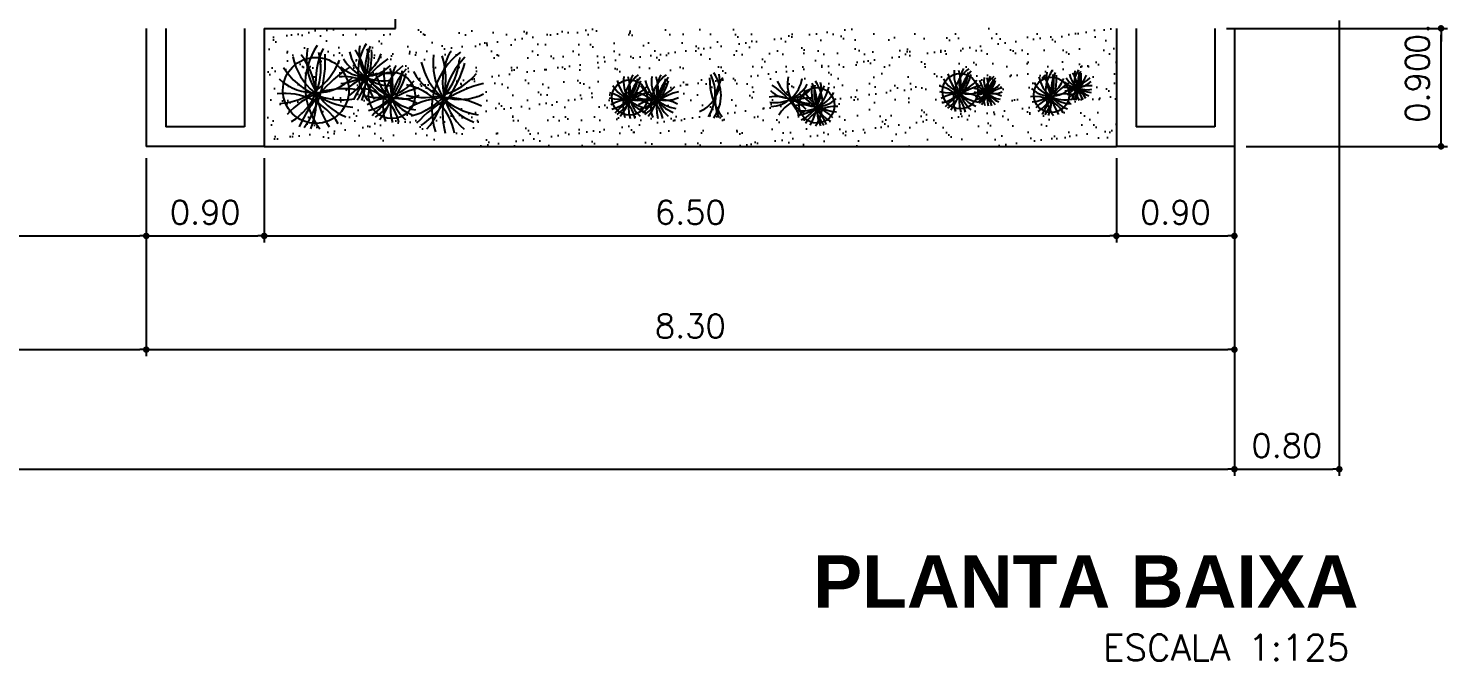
# Model space of a CAD drawing. Extents: x -437 to -220, y 135 to 227.
# Drawn here: x -298.24 to -287.42, y 134.88 to 139.7 of the extents above; entities that cross this region are included whole.
import ezdxf
from ezdxf.enums import TextEntityAlignment as Align

# ---------------------------------------------------------------- set-up
doc = ezdxf.new("R2010")
doc.units = 0
doc.header["$MEASUREMENT"] = 0
doc.layers.get('0').update_dxf_attribs({"linetype": 'CONTINUOUS'})
doc.layers.get('DEFPOINTS').update_dxf_attribs({"linetype": 'CONTINUOUS'})
for name, color, linetype in [('ALVENARIA', 7, 'CONTINUOUS'), ('ALVENARIA1', 44, 'CONTINUOUS'), ('COTA', 1, 'CONTINUOUS'), ('JAPOR', 142, 'CONTINUOUS'), ('JARDIM', 90, 'CONTINUOUS'), ('TEXTO2', 40, 'CONTINUOUS'), ('TEXTO5', 5, 'CONTINUOUS')]:
    doc.layers.add(name, color=color, linetype=linetype)
doc.styles.add('SANSSERIFBOLD', font='sasb____.pfb')
doc.styles.add('SIMPLEX', font='SIMPLEX.SHX')
doc.dimstyles.new('DIM100', dxfattribs={"dimtxt": 0.18, "dimasz": 0.05, "dimexe": 0.05, "dimexo": 0.09, "dimgap": 0.09, "dimtad": 1, "dimzin": 0, "dimdsep": 46, "dimtxsty": 'SIMPLEX', "dimblk": 'DOT', "dimcen": 0.09, "dimadec": 0, "dimazin": 0, "dimtfac": 1, "dimtix": 1, "dimtofl": 0, "dimtmove": 2, "dimatfit": 3, "dimldrblk": 'DOT', "dimfxl": 1, "dimtolj": 1, "dimtzin": 0, "dimarcsym": 0})

# ---------------------------------------------------------------- blocks, each defined once
blk = doc.blocks.new('DOT')
at = {"layer": 'ALVENARIA', "color": 0, "linetype": 'ByBlock'}
blk.add_line((-0.5, 0), (-1, 0), dxfattribs=at)
at = {"layer": 'ALVENARIA', "color": 0, "linetype": 'ByBlock', "const_width": 0.5}
blk.add_lwpolyline([(-0.25, 0, 1), (0.25, 0, 1)], format="xyb", close=True, dxfattribs=at)
blk = doc.blocks.new('*D145')
at = {"layer": 'COTA', "color": 0, "lineweight": -2}
for p, q in [((-289.106, 139.701), (-287.42, 139.701)), ((-287.47, 138.851), (-287.47, 139.651)), ((-288.956, 138.801), (-287.42, 138.801))]:
    blk.add_line(p, q, dxfattribs=at)
at = {"layer": 'DEFPOINTS', "color": 0}
for p in [(-289.196, 139.701), (-287.47, 139.701), (-289.046, 138.801)]:
    blk.add_point(p, dxfattribs=at)
at = {"layer": 'COTA', "color": 0, "lineweight": -2, "xscale": 0.05, "yscale": 0.05, "zscale": 0.05}
for p, rotation in [((-287.47, 139.701), 90), ((-287.47, 138.801), 270)]:
    blk.add_blockref('DOT', p, dxfattribs=dict(at, rotation=rotation))
at = {"layer": 'COTA', "color": 0, "insert": (-287.65, 139.251), "char_height": 0.18, "attachment_point": 5, "rotation": 90, "style": 'SIMPLEX'}
blk.add_mtext('\\A1;0.90', dxfattribs=at)
blk = doc.blocks.new('*D146')
at = {"layer": 'COTA', "color": 0, "lineweight": -2}
for p, q in [((-287.47, 139.901), (-287.47, 139.951)), ((-289.106, 139.851), (-287.42, 139.851)), ((-289.106, 139.701), (-287.42, 139.701)), ((-287.47, 139.651), (-287.47, 139.601))]:
    blk.add_line(p, q, dxfattribs=at)
at = {"layer": 'DEFPOINTS', "color": 0}
for p in [(-289.196, 139.851), (-287.47, 139.851), (-289.196, 139.701)]:
    blk.add_point(p, dxfattribs=at)
at = {"layer": 'COTA', "color": 0, "lineweight": -2, "xscale": 0.05, "yscale": 0.05, "zscale": 0.05}
for p, rotation in [((-287.47, 139.851), 270), ((-287.47, 139.701), 90)]:
    blk.add_blockref('DOT', p, dxfattribs=dict(at, rotation=rotation))
at = {"layer": 'COTA', "color": 0, "insert": (-287.65, 139.776), "char_height": 0.18, "attachment_point": 5, "rotation": 90, "style": 'SIMPLEX'}
blk.add_mtext('\\A1;0.15', dxfattribs=at)
blk = doc.blocks.new('*D169')
at = {"color": 0, "linetype": 'ByBlock'}
for p, q in [((-297.346, 138.711), (-297.346, 138.068)), ((-300.296, 138.118), (-297.396, 138.118))]:
    blk.add_line(p, q, dxfattribs=at)
at = {"layer": 'DEFPOINTS', "color": 0, "linetype": 'ByBlock'}
for p in [(-300.346, 138.801), (-297.346, 138.801), (-297.346, 138.118)]:
    blk.add_point(p, dxfattribs=at)
at = {"color": 0, "linetype": 'ByBlock', "xscale": 0.05, "yscale": 0.05, "zscale": 0.05, "rotation": 180}
blk.add_blockref('DOT', (-300.346, 138.118), dxfattribs=at)
at = {"color": 0, "linetype": 'ByBlock', "xscale": 0.05, "yscale": 0.05, "zscale": 0.05}
blk.add_blockref('DOT', (-297.346, 138.118), dxfattribs=at)
at = {"color": 0, "linetype": 'ByBlock', "insert": (-298.846, 138.298), "char_height": 0.18, "attachment_point": 5, "style": 'SIMPLEX'}
blk.add_mtext('\\A1;3.00', dxfattribs=at)
blk = doc.blocks.new('*D170')
at = {"color": 0, "linetype": 'ByBlock'}
for p, q in [((-296.446, 138.711), (-296.446, 138.068)), ((-297.296, 138.118), (-296.496, 138.118))]:
    blk.add_line(p, q, dxfattribs=at)
at = {"layer": 'DEFPOINTS', "color": 0, "linetype": 'ByBlock'}
for p in [(-297.346, 138.801), (-296.446, 138.801), (-296.446, 138.118)]:
    blk.add_point(p, dxfattribs=at)
at = {"color": 0, "linetype": 'ByBlock', "xscale": 0.05, "yscale": 0.05, "zscale": 0.05, "rotation": 180}
blk.add_blockref('DOT', (-297.346, 138.118), dxfattribs=at)
at = {"color": 0, "linetype": 'ByBlock', "xscale": 0.05, "yscale": 0.05, "zscale": 0.05}
blk.add_blockref('DOT', (-296.446, 138.118), dxfattribs=at)
at = {"color": 0, "linetype": 'ByBlock', "insert": (-296.896, 138.298), "char_height": 0.18, "attachment_point": 5, "style": 'SIMPLEX'}
blk.add_mtext('\\A1;0.90', dxfattribs=at)
blk = doc.blocks.new('*D171')
at = {"color": 0, "linetype": 'ByBlock'}
for p, q in [((-289.946, 138.711), (-289.946, 138.068)), ((-296.396, 138.118), (-289.996, 138.118))]:
    blk.add_line(p, q, dxfattribs=at)
at = {"layer": 'DEFPOINTS', "color": 0, "linetype": 'ByBlock'}
for p in [(-296.446, 138.801), (-289.946, 138.801), (-289.946, 138.118)]:
    blk.add_point(p, dxfattribs=at)
at = {"color": 0, "linetype": 'ByBlock', "xscale": 0.05, "yscale": 0.05, "zscale": 0.05, "rotation": 180}
blk.add_blockref('DOT', (-296.446, 138.118), dxfattribs=at)
at = {"color": 0, "linetype": 'ByBlock', "xscale": 0.05, "yscale": 0.05, "zscale": 0.05}
blk.add_blockref('DOT', (-289.946, 138.118), dxfattribs=at)
at = {"color": 0, "linetype": 'ByBlock', "insert": (-293.196, 138.298), "char_height": 0.18, "attachment_point": 5, "style": 'SIMPLEX'}
blk.add_mtext('\\A1;6.50', dxfattribs=at)
blk = doc.blocks.new('*D172')
at = {"color": 0, "linetype": 'ByBlock'}
for p, q in [((-289.046, 138.711), (-289.046, 138.068)), ((-289.896, 138.118), (-289.096, 138.118))]:
    blk.add_line(p, q, dxfattribs=at)
at = {"layer": 'DEFPOINTS', "color": 0, "linetype": 'ByBlock'}
for p in [(-289.946, 138.801), (-289.046, 138.801), (-289.046, 138.118)]:
    blk.add_point(p, dxfattribs=at)
at = {"color": 0, "linetype": 'ByBlock', "xscale": 0.05, "yscale": 0.05, "zscale": 0.05, "rotation": 180}
blk.add_blockref('DOT', (-289.946, 138.118), dxfattribs=at)
at = {"color": 0, "linetype": 'ByBlock', "xscale": 0.05, "yscale": 0.05, "zscale": 0.05}
blk.add_blockref('DOT', (-289.046, 138.118), dxfattribs=at)
at = {"color": 0, "linetype": 'ByBlock', "insert": (-289.496, 138.298), "char_height": 0.18, "attachment_point": 5, "style": 'SIMPLEX'}
blk.add_mtext('\\A1;0.90', dxfattribs=at)
blk = doc.blocks.new('*D215')
at = {"color": 0, "linetype": 'ByBlock'}
for p, q in [((-289.046, 139.161), (-289.046, 136.289)), ((-321.896, 136.339), (-289.096, 136.339))]:
    blk.add_line(p, q, dxfattribs=at)
at = {"layer": 'DEFPOINTS', "color": 0, "linetype": 'ByBlock'}
for p in [(-289.046, 139.251), (-321.946, 138.711), (-289.046, 136.339)]:
    blk.add_point(p, dxfattribs=at)
at = {"color": 0, "linetype": 'ByBlock', "xscale": 0.05, "yscale": 0.05, "zscale": 0.05, "rotation": 180}
blk.add_blockref('DOT', (-321.946, 136.339), dxfattribs=at)
at = {"color": 0, "linetype": 'ByBlock', "xscale": 0.05, "yscale": 0.05, "zscale": 0.05}
blk.add_blockref('DOT', (-289.046, 136.339), dxfattribs=at)
at = {"color": 0, "linetype": 'ByBlock', "insert": (-305.496, 136.519), "char_height": 0.18, "attachment_point": 5, "style": 'SIMPLEX'}
blk.add_mtext('\\A1;32.90', dxfattribs=at)
blk = doc.blocks.new('*D216')
at = {"layer": 'COTA', "color": 0, "lineweight": -2}
for p, q in [((-288.246, 139.761), (-288.246, 136.289)), ((-289.046, 139.161), (-289.046, 136.289)), ((-288.996, 136.339), (-288.296, 136.339))]:
    blk.add_line(p, q, dxfattribs=at)
at = {"layer": 'DEFPOINTS', "color": 0}
for p in [(-288.246, 139.851), (-289.046, 139.251), (-288.246, 136.339)]:
    blk.add_point(p, dxfattribs=at)
at = {"layer": 'COTA', "color": 0, "lineweight": -2, "xscale": 0.05, "yscale": 0.05, "zscale": 0.05, "rotation": 180}
blk.add_blockref('DOT', (-289.046, 136.339), dxfattribs=at)
at = {"layer": 'COTA', "color": 0, "lineweight": -2, "xscale": 0.05, "yscale": 0.05, "zscale": 0.05}
blk.add_blockref('DOT', (-288.246, 136.339), dxfattribs=at)
at = {"layer": 'COTA', "color": 0, "insert": (-288.646, 136.519), "char_height": 0.18, "attachment_point": 5, "style": 'SIMPLEX'}
blk.add_mtext('\\A1;0.80', dxfattribs=at)
blk = doc.blocks.new('*D220')
at = {"color": 0, "linetype": 'ByBlock'}
for p, q in [((-297.346, 138.711), (-297.346, 137.201)), ((-300.296, 137.251), (-297.396, 137.251))]:
    blk.add_line(p, q, dxfattribs=at)
at = {"layer": 'DEFPOINTS', "color": 0, "linetype": 'ByBlock'}
for p in [(-300.346, 138.801), (-297.346, 138.801), (-297.346, 137.251)]:
    blk.add_point(p, dxfattribs=at)
at = {"color": 0, "linetype": 'ByBlock', "xscale": 0.05, "yscale": 0.05, "zscale": 0.05, "rotation": 180}
blk.add_blockref('DOT', (-300.346, 137.251), dxfattribs=at)
at = {"color": 0, "linetype": 'ByBlock', "xscale": 0.05, "yscale": 0.05, "zscale": 0.05}
blk.add_blockref('DOT', (-297.346, 137.251), dxfattribs=at)
at = {"color": 0, "linetype": 'ByBlock', "insert": (-298.846, 137.431), "char_height": 0.18, "attachment_point": 5, "style": 'SIMPLEX'}
blk.add_mtext('\\A1;3.00', dxfattribs=at)
blk = doc.blocks.new('*D221')
at = {"color": 0, "linetype": 'ByBlock'}
for p, q in [((-289.046, 138.711), (-289.046, 137.201)), ((-297.296, 137.251), (-289.096, 137.251))]:
    blk.add_line(p, q, dxfattribs=at)
at = {"layer": 'DEFPOINTS', "color": 0, "linetype": 'ByBlock'}
for p in [(-297.346, 138.801), (-289.046, 138.801), (-289.046, 137.251)]:
    blk.add_point(p, dxfattribs=at)
at = {"color": 0, "linetype": 'ByBlock', "xscale": 0.05, "yscale": 0.05, "zscale": 0.05, "rotation": 180}
blk.add_blockref('DOT', (-297.346, 137.251), dxfattribs=at)
at = {"color": 0, "linetype": 'ByBlock', "xscale": 0.05, "yscale": 0.05, "zscale": 0.05}
blk.add_blockref('DOT', (-289.046, 137.251), dxfattribs=at)
at = {"color": 0, "linetype": 'ByBlock', "insert": (-293.196, 137.431), "char_height": 0.18, "attachment_point": 5, "style": 'SIMPLEX'}
blk.add_mtext('\\A1;8.30', dxfattribs=at)

msp = doc.modelspace()

# ---------------------------------------------------------------- hatches: boundary and pattern name
at = {"layer": 'JARDIM'}
h = msp.add_hatch(dxfattribs=at)
h.set_pattern_fill('AR-SAND', color=256, scale=0.1, style=0)
h.set_pattern_definition([(37.5, (0, 0), (-0.006299336, 0.19268238), [0, -0.152, 0, -0.17, 0, -0.1625]), (7.5, (0, 0), (0.17697767, 0.2822146), [0, -0.082, 0, -0.137, 0, -0.0525]), (327.5, (-0.123, 0), (0.31141419, 0.000565905), [0, -0.05, 0, -0.18, 0, -0.235]), (317.5, (-0.123, 0), (0.30061266, 0.08776756), [0, -0.025, 0, -0.118, 0, -0.135])])
h.paths.add_polyline_path([(-289.946, 139.701), (-293.796, 139.701), (-295.446, 139.701), (-296.446, 139.701), (-296.446, 138.801), (-289.946, 138.801)])
h.paths.add_polyline_path([(-292.095, 139.114, -0.763374), (-292.347, 139.046, -0.01891), (-292.366, 139.043, 0.060896), (-292.442, 139.156, -0.000044), (-292.442, 139.156, 0.000045), (-292.442, 139.156, 0.006812), (-292.452, 139.168, -0.068088), (-292.51, 139.18, -0.052184), (-292.447, 139.167, 0.016109), (-292.433, 139.167, -0.014496), (-292.439, 139.181, 0.021145), (-292.419, 139.168, 0.002596), (-292.417, 139.168, 0.097691), (-292.331, 139.236, 0.021245), (-292.321, 139.215, -0.146758), (-292.251, 139.248, -0.002823), (-292.25, 139.251, -0.002161), (-292.25, 139.248, -0.455701)], flags=16)
h.paths.add_polyline_path([(-292.218, 138.995, -0.045961), (-292.229, 139.05, -0.030703), (-292.251, 139.104, -0.160724), (-292.376, 139.157, -0.057794), (-292.318, 139.168, -0.040882), (-292.251, 139.106, -0.005841), (-292.244, 139.104, 0.011576), (-292.234, 139.104, 0.007837), (-292.23, 139.111, -0.097754), (-292.197, 139.225, -0.014578), (-292.198, 139.21, -0.191317)], flags=0)
h.paths.add_polyline_path([(-291.08, 139.344, -0.002161), (-291.078, 139.346, -0.002823), (-291.079, 139.343, -0.215594), (-291.007, 139.258, -0.014648), (-290.976, 139.267, 0.055738), (-290.953, 139.231, -0.076944), (-290.927, 139.286, -0.014578), (-290.925, 139.295, -0.095675), (-290.926, 139.217, 0.001619), (-290.925, 139.217, -0.106848), (-290.885, 139.302, -0.133367), (-290.921, 139.218, 0.026735), (-290.902, 139.226, -0.016426), (-290.914, 139.208, -0.046329), (-290.876, 139.203, -0.066861), (-290.915, 139.207, -0.019552), (-290.93, 139.187, 0.006687), (-290.93, 139.181, 0.005097), (-290.933, 139.183, -0.00795), (-290.939, 139.176, -0.045961), (-290.958, 139.142, -0.042346), (-290.961, 139.176, 0.036313), (-291.001, 139.138, -0.023486), (-291.027, 139.144, -0.7312), (-291.273, 139.222, -0.550393)], flags=16)
h.paths.add_polyline_path([(-291.188, 139.211, 0.002345), (-291.185, 139.211, -0.103735), (-291.14, 139.322, -0.014578), (-291.137, 139.337, -0.095675), (-291.139, 139.221, 0.033425), (-291.104, 139.234, -0.016426), (-291.121, 139.208, -0.046329), (-291.064, 139.201, -0.066861), (-291.122, 139.206, -0.030703), (-291.158, 139.161, -0.045961), (-291.185, 139.111, -0.084031), (-291.185, 139.209, 0.002835)], flags=0)
h.paths.add_polyline_path([(-292.972, 139.288, -0.014578), (-292.973, 139.273, -0.191317), (-292.993, 139.058, -0.045961), (-293.005, 139.113, -0.0214), (-293.02, 139.151, 0.02678), (-293.005, 139.174, -0.097754)], flags=16)
h.paths.add_polyline_path([(-290.428, 139.329, -0.002161), (-290.427, 139.332, -0.002823), (-290.426, 139.329, -0.215594), (-290.331, 139.271, -0.014648), (-290.304, 139.29, 0.055738), (-290.27, 139.263, -0.076944), (-290.264, 139.323, -0.014578), (-290.265, 139.333, -0.095675), (-290.241, 139.259, 0.001619), (-290.24, 139.259, -0.106848), (-290.23, 139.353, -0.133367), (-290.237, 139.262, 0.026735), (-290.221, 139.275, -0.016426), (-290.226, 139.254, -0.046329), (-290.189, 139.262, -0.066861), (-290.227, 139.253, -0.019552), (-290.235, 139.229, 0.006687), (-290.233, 139.223, 0.005097), (-290.236, 139.225, -0.00795), (-290.24, 139.216, -0.045961), (-290.246, 139.178, -0.042346), (-290.26, 139.209, 0.036313), (-290.286, 139.16, -0.023486), (-290.312, 139.157, -0.867182), (-290.578, 139.194, -0.446717)], flags=16)
h.paths.add_polyline_path([(-290.478, 139.289, -0.014578), (-290.479, 139.304, -0.095675), (-290.443, 139.193, 0.033425), (-290.414, 139.217, -0.016426), (-290.422, 139.187, -0.046329), (-290.366, 139.199, -0.066861), (-290.422, 139.185, -0.030703), (-290.442, 139.13, -0.045961), (-290.451, 139.075, -0.084031), (-290.483, 139.167, 0.002835), (-290.486, 139.168, 0.002345), (-290.484, 139.169, -0.103735)], flags=0)
h.paths.add_polyline_path([(-293.429, 139.159, -0.046329), (-293.373, 139.153, -0.066861), (-293.43, 139.158, -0.019552), (-293.453, 139.128, 0.006687), (-293.453, 139.119, 0.005097), (-293.457, 139.123, -0.00795), (-293.467, 139.112, -0.045961), (-293.494, 139.063, -0.042346), (-293.498, 139.112, 0.031568), (-293.55, 139.064, -0.01891), (-293.568, 139.073, -0.6501), (-293.794, 139.173, -0.550393), (-293.601, 139.296, -0.002161), (-293.599, 139.298, -0.002823), (-293.6, 139.295, -0.146758), (-293.542, 139.242, 0.021245), (-293.526, 139.26, 0.069163), (-293.486, 139.193, -0.076944), (-293.449, 139.274, -0.014578), (-293.445, 139.288, -0.095675), (-293.447, 139.172, 0.001619), (-293.446, 139.173, -0.106848), (-293.387, 139.298, -0.133367), (-293.44, 139.175, 0.026735), (-293.412, 139.185, -0.016426)], flags=16)
h.paths.add_polyline_path([(-293.585, 139.153, -0.066861), (-293.643, 139.158, -0.030703), (-293.679, 139.112, -0.045961), (-293.706, 139.063, -0.191317), (-293.661, 139.274, -0.014578), (-293.658, 139.288, -0.097754), (-293.66, 139.17, 0.007837), (-293.659, 139.162, 0.011576), (-293.649, 139.159, -0.052184)], flags=0)
h.paths.add_polyline_path([(-295.76, 139.164, -0.036313), (-295.711, 139.255, -0.008158), (-295.715, 139.266, -0.091839), (-295.803, 139.187, -0.029635), (-295.809, 139.158, 0.023486)], flags=16)
h.paths.add_polyline_path([(-295.04, 139.172, -0.046329), (-294.935, 139.16, -0.066861), (-295.042, 139.169, -0.019552), (-295.084, 139.114, 0.006687), (-295.085, 139.098, 0.005097), (-295.091, 139.105, -0.00795), (-295.11, 139.084, -0.045961), (-295.161, 138.992, -0.078158), (-295.163, 139.162, 0.070998), (-295.316, 139.109, -0.785465), (-295.65, 139.19, -0.059767), (-295.645, 139.232, 0.025279), (-295.677, 139.24, 0.031513), (-295.673, 139.289, 0.037904), (-295.717, 139.311, 0.075303), (-295.81, 139.24, 0.043583), (-295.909, 139.236, -0.066861), (-296.014, 139.211, -0.019552), (-296.036, 139.145, 0.006687), (-296.032, 139.129, 0.005097), (-296.04, 139.134, -0.00795), (-296.051, 139.108, -0.045961), (-296.069, 139.005, -0.084031), (-296.128, 139.177, 0.002835), (-296.133, 139.178, 0.002345), (-296.129, 139.181, -0.103735), (-296.118, 139.404, -0.014578), (-296.121, 139.432, -0.095675), (-296.053, 139.226, 0.001619), (-296.05, 139.228, -0.106848), (-296.022, 139.484, -0.133367), (-296.042, 139.234, 0.026735), (-295.999, 139.271, -0.016426), (-296.013, 139.214, -0.070058), (-295.793, 139.406, 0.084208), (-295.696, 139.336, 0.002596), (-295.693, 139.336, 0.01354), (-295.677, 139.347, -0.115557), (-295.721, 139.488, -0.095675), (-295.676, 139.348, 0.033425), (-295.639, 139.378, -0.016426), (-295.649, 139.34, -0.046329), (-295.578, 139.355, 0.045354), (-295.534, 139.377, 0.014436), (-295.534, 139.358, -0.003678), (-295.529, 139.358, -0.192827), (-295.397, 139.35, -0.002161), (-295.395, 139.353, -0.002823), (-295.396, 139.349, -0.187361), (-295.309, 139.255, -0.086703), (-295.165, 139.178, 0.002345), (-295.16, 139.178, -0.103735), (-295.077, 139.386, -0.014578), (-295.071, 139.413, -0.095675), (-295.074, 139.197, 0.001619), (-295.071, 139.198, -0.106848), (-294.961, 139.431, -0.133367), (-295.061, 139.201, 0.026735), (-295.008, 139.221, -0.016426)], flags=16)
h.paths.add_polyline_path([(-295.068, 139.155, 0.000045), (-295.068, 139.155, -0.000044), (-295.068, 139.155, -0.000006)], flags=0)
h.paths.add_polyline_path([(-295.451, 139.172, -0.046329), (-295.377, 139.163, -0.066861), (-295.452, 139.17, -0.030703), (-295.5, 139.11, -0.045961), (-295.535, 139.046, -0.085878), (-295.535, 139.176, -0.054489), (-295.615, 139.175, -0.099599), (-295.671, 139.328, 0.136694), (-295.508, 139.265, -0.042785), (-295.476, 139.322, -0.014578), (-295.472, 139.341, -0.095675), (-295.475, 139.189, 0.033425), (-295.429, 139.206, -0.016426)], flags=0)

# ---------------------------------------------------------------- linework, layer by layer
at = {"layer": 'ALVENARIA'}
for p, q in [((-295.446, 139.701), (-295.446, 139.851)), ((-297.346, 139.701), (-297.346, 138.801)), ((-297.196, 139.701), (-297.196, 138.951)), ((-296.596, 139.701), (-296.596, 138.951)), ((-296.446, 139.701), (-296.446, 138.801)), ((-289.946, 139.701), (-289.946, 138.801)), ((-289.796, 139.701), (-289.796, 138.951)), ((-289.196, 139.701), (-289.196, 138.951)), ((-289.046, 139.701), (-289.046, 138.801)), ((-296.596, 138.951), (-297.196, 138.951)), ((-289.196, 138.951), (-289.796, 138.951)), ((-296.446, 138.801), (-297.346, 138.801)), ((-289.046, 138.801), (-289.946, 138.801))]:
    msp.add_line(p, q, dxfattribs=at)
at = {"layer": 'ALVENARIA1'}
msp.add_line((-296.446, 138.801), (-289.946, 138.801), dxfattribs=at)
at = {"layer": 'JAPOR', "linetype": 'Continuous'}
msp.add_line((-296.446, 139.701), (-295.446, 139.701), dxfattribs=at)
at = {"layer": 'JARDIM'}
for centre, radius in [((-296.052, 139.228), 0.252), ((-295.473, 139.19), 0.177), ((-291.138, 139.222), 0.135), ((-290.442, 139.194), 0.135), ((-293.659, 139.173), 0.135), ((-292.231, 139.114), 0.135)]:
    msp.add_circle(centre, radius, dxfattribs=at)
for centre, radius, start, end in [((-295.59, 139.266), 0.545, 145.9189, 217.371), ((-295.646, 139.469), 0.477, 170.2123, 248.1614), ((-295.444, 139.291), 0.61, 155.1589, 213.9756), ((-295.974, 139.463), 0.325, 302.0547, 14.7943), ((-296.23, 139.504), 0.604, 324.8384, 3.1432), ((-295.361, 139.375), 0.37, 145.9189, 217.371), ((-295.399, 139.513), 0.323, 170.2123, 248.1614), ((-295.262, 139.392), 0.414, 155.1589, 213.9756), ((-296.36, 139.652), 0.525, 273.7121, 338.3557), ((-296.492, 139.395), 0.478, 302.0547, 14.7943), ((-295.757, 139.582), 0.481, 191.6377, 268.381), ((-296.62, 139.154), 0.572, 337.4545, 37.1955), ((-296.869, 139.456), 0.889, 324.8384, 3.1432), ((-295.884, 139.637), 0.356, 273.7121, 338.3557), ((-295.539, 139.659), 0.358, 212.2125, 280.3399), ((-295.475, 139.589), 0.327, 191.6377, 268.381), ((-295.11, 138.874), 0.712, 123.4348, 156.2974), ((-296.061, 139.299), 0.388, 337.4545, 37.1955), ((-295.434, 139.5), 0.478, 283.0268, 355.7665), ((-295.77, 139.68), 0.889, 305.8105, 344.1154), ((-294.734, 139.564), 0.528, 193.1846, 261.312), ((-295.633, 139.314), 0.572, 318.4266, 18.1677), ((-294.623, 139.083), 0.545, 126.891, 198.3431), ((-294.678, 139.437), 0.481, 172.6099, 249.3531), ((-294.476, 139.059), 0.61, 136.1311, 194.9477), ((-294.609, 139.293), 0.477, 151.1844, 229.1335), ((-296.058, 139.613), 0.405, 227.3913, 315.2869), ((-295.852, 139.684), 0.528, 212.2125, 280.3399), ((-295.22, 138.528), 1.048, 123.4348, 156.2974), ((-295.836, 139.011), 0.322, 30.8062, 97.0357), ((-295.679, 139.611), 0.275, 227.3913, 315.2869), ((-295.53, 138.968), 0.39, 81.4123, 139.0007), ((-295.727, 139.401), 0.335, 283.0268, 355.7665), ((-295.962, 139.528), 0.623, 305.8105, 344.1154), ((-295.237, 139.446), 0.37, 193.1846, 261.312), ((-295.866, 139.271), 0.4, 318.4266, 18.1677), ((-295.159, 139.11), 0.382, 126.891, 198.3431), ((-295.198, 139.357), 0.337, 172.6099, 249.3531), ((-295.149, 139.257), 0.334, 151.1844, 229.1335), ((-295.056, 139.093), 0.427, 136.1311, 194.9477), ((-295.225, 139.699), 0.525, 254.6842, 319.3279), ((-294.952, 139.564), 0.405, 208.3634, 296.259), ((-293.96, 139.235), 0.306, 318.4266, 18.1677), ((-293.418, 139.112), 0.292, 126.891, 198.3431), ((-293.448, 139.301), 0.258, 172.6099, 249.3531), ((-293.34, 139.099), 0.327, 136.1311, 194.9477), ((-293.411, 139.224), 0.255, 151.1844, 229.1335), ((-293.747, 139.235), 0.306, 318.4266, 18.1677), ((-293.206, 139.112), 0.292, 126.891, 198.3431), ((-293.235, 139.301), 0.258, 172.6099, 249.3531), ((-293.198, 139.224), 0.255, 151.1844, 229.1335), ((-293.127, 139.099), 0.327, 136.1311, 194.9477), ((-293.227, 139.3), 0.255, 293.5494, 11.4985), ((-293.333, 139.202), 0.327, 327.7352, 26.5519), ((-292.572, 139.313), 0.477, 178.5676, 216.8724), ((-293.254, 139.19), 0.292, 324.3398, 35.7919), ((-292.7, 139.147), 0.306, 144.5153, 204.2564), ((-292.2, 139.274), 0.256, 166.9165, 239.6561), ((-291.332, 139.383), 0.256, 283.0268, 355.7665), ((-291.512, 139.48), 0.477, 305.8105, 344.1154), ((-290.957, 139.418), 0.283, 193.1846, 261.312), ((-291.439, 139.284), 0.306, 318.4266, 18.1677), ((-290.897, 139.16), 0.292, 126.891, 198.3431), ((-290.927, 139.35), 0.258, 172.6099, 249.3531), ((-290.818, 139.147), 0.327, 136.1311, 194.9477), ((-290.89, 139.273), 0.255, 151.1844, 229.1335), ((-291.13, 139.259), 0.208, 318.4266, 18.1677), ((-290.762, 139.175), 0.198, 126.891, 198.3431), ((-290.782, 139.304), 0.175, 172.6099, 249.3531), ((-290.757, 139.252), 0.173, 151.1844, 229.1335), ((-290.709, 139.167), 0.222, 136.1311, 194.9477), ((-290.679, 139.284), 0.256, 302.0547, 14.7943), ((-290.285, 139.384), 0.258, 191.6377, 268.381), ((-290.747, 139.155), 0.306, 337.4545, 37.1955), ((-290.88, 139.317), 0.477, 324.8384, 3.1432), ((-290.195, 139.215), 0.292, 145.9189, 217.371), ((-290.225, 139.323), 0.255, 170.2123, 248.1614), ((-290.116, 139.228), 0.327, 155.1589, 213.9756), ((-290.352, 139.414), 0.191, 273.7121, 338.3557), ((-290.167, 139.425), 0.192, 212.2125, 280.3399), ((-290.401, 139.32), 0.174, 302.0547, 14.7943), ((-290.133, 139.388), 0.175, 191.6377, 268.381), ((-289.938, 139.005), 0.381, 123.4348, 156.2974), ((-290.447, 139.233), 0.208, 337.4545, 37.1955), ((-290.538, 139.342), 0.324, 324.8384, 3.1432), ((-290.072, 139.273), 0.198, 145.9189, 217.371), ((-290.092, 139.347), 0.173, 170.2123, 248.1614), ((-290.019, 139.282), 0.222, 155.1589, 213.9756), ((-295.839, 138.667), 0.574, 81.4123, 139.0007), ((-295.58, 139.541), 0.367, 254.6842, 319.3279), ((-295.744, 138.915), 0.332, 11.7783, 78.0078), ((-295.389, 139.446), 0.283, 208.3634, 296.259), ((-295.083, 138.537), 0.734, 104.407, 137.2696), ((-295.459, 138.805), 0.475, 11.7783, 78.0078), ((-294.514, 138.266), 1.048, 104.407, 137.2696), ((-293.741, 139.442), 0.281, 254.6842, 319.3279), ((-293.853, 139.335), 0.256, 283.0268, 355.7665), ((-293.595, 139.369), 0.217, 208.3634, 296.259), ((-293.36, 138.673), 0.562, 104.407, 137.2696), ((-294.033, 139.432), 0.477, 305.8105, 344.1154), ((-293.478, 139.369), 0.283, 193.1846, 261.312), ((-293.528, 139.442), 0.281, 254.6842, 319.3279), ((-293.64, 139.335), 0.256, 283.0268, 355.7665), ((-293.382, 139.369), 0.217, 208.3634, 296.259), ((-293.147, 138.673), 0.562, 104.407, 137.2696), ((-293.821, 139.432), 0.477, 305.8105, 344.1154), ((-293.265, 139.369), 0.283, 193.1846, 261.312), ((-292.548, 139.418), 0.283, 261.3709, 329.4984), ((-292.436, 139.384), 0.217, 226.4239, 314.3196), ((-292.597, 139.362), 0.258, 273.3298, 350.0731), ((-292.868, 138.789), 0.562, 25.4134, 58.276), ((-292.275, 139.41), 0.281, 203.3551, 267.9988), ((-292.345, 139.355), 0.283, 261.3709, 329.4984), ((-292.394, 139.299), 0.258, 273.3298, 350.0731), ((-292.452, 139.237), 0.255, 293.5494, 11.4985), ((-292.072, 139.346), 0.281, 203.3551, 267.9988), ((-292.558, 139.138), 0.327, 327.7352, 26.5519), ((-291.796, 139.25), 0.477, 178.5676, 216.8724), ((-291.997, 139.211), 0.256, 166.9165, 239.6561), ((-292.479, 139.127), 0.292, 324.3398, 35.7919), ((-291.925, 139.084), 0.306, 144.5153, 204.2564), ((-291.22, 139.49), 0.281, 254.6842, 319.3279), ((-291.345, 139.011), 0.254, 11.7783, 78.0078), ((-291.074, 139.418), 0.217, 208.3634, 296.259), ((-290.839, 138.722), 0.562, 104.407, 137.2696), ((-290.981, 139.4), 0.191, 254.6842, 319.3279), ((-291.066, 139.074), 0.173, 11.7783, 78.0078), ((-291.057, 139.327), 0.174, 283.0268, 355.7665), ((-290.882, 139.35), 0.147, 208.3634, 296.259), ((-290.722, 138.878), 0.381, 104.407, 137.2696), ((-290.803, 139.35), 0.192, 193.1846, 261.312), ((-291.18, 139.393), 0.324, 305.8105, 344.1154), ((-290.446, 139.401), 0.217, 227.3913, 315.2869), ((-290.608, 139.422), 0.281, 273.7121, 338.3557), ((-290.335, 139.439), 0.283, 212.2125, 280.3399), ((-289.997, 138.819), 0.562, 123.4348, 156.2974), ((-290.327, 139.078), 0.173, 30.8062, 97.0357), ((-290.243, 139.399), 0.147, 227.3913, 315.2869), ((-290.163, 139.055), 0.209, 81.4123, 139.0007), ((-296.29, 138.73), 0.475, 30.8062, 97.0357), ((-295.461, 138.77), 0.402, 62.3844, 119.9728), ((-295.054, 138.598), 0.574, 62.3844, 119.9728), ((-293.866, 138.962), 0.254, 11.7783, 78.0078), ((-293.649, 138.851), 0.308, 62.3844, 119.9728), ((-293.654, 138.962), 0.254, 11.7783, 78.0078), ((-293.437, 138.851), 0.308, 62.3844, 119.9728), ((-292.539, 138.873), 0.308, 42.7101, 100.2985), ((-292.298, 138.915), 0.254, 84.6752, 150.9046), ((-292.336, 138.81), 0.308, 42.7101, 100.2985), ((-292.234, 139.321), 0.217, 226.4239, 314.3196), ((-292.665, 138.726), 0.562, 25.4134, 58.276), ((-292.095, 138.851), 0.254, 84.6752, 150.9046), ((-291.128, 138.9), 0.308, 62.3844, 119.9728), ((-290.919, 138.999), 0.209, 62.3844, 119.9728), ((-290.57, 138.928), 0.254, 30.8062, 97.0357), ((-290.328, 138.893), 0.308, 81.4123, 139.0007)]:
    msp.add_arc(centre, radius, start, end, dxfattribs=at)

# ---------------------------------------------------------------- texts
at = {"layer": 'TEXTO2', "style": 'SIMPLEX'}
msp.add_text('ESCALA 1:125', height=0.2, dxfattribs=at).set_placement((-288.17, 134.879), align=Align.RIGHT)
at = {"layer": 'TEXTO5', "style": 'SANSSERIFBOLD'}
msp.add_text('PLANTA BAIXA', height=0.4, dxfattribs=at).set_placement((-288.099, 135.282), align=Align.RIGHT)

# ---------------------------------------------------------------- dimensions: what is measured, and where the dimension line sits
at = {"layer": 'COTA'}
for base, p1, p2, picture, middle in [((-287.47, 139.851), (-289.196, 139.701), (-289.196, 139.851), '*D146', (-287.65, 139.776)), ((-287.47, 139.701), (-289.046, 138.801), (-289.196, 139.701), '*D145', (-287.65, 139.251))]:
    dim = msp.add_linear_dim(base=base, p1=p1, p2=p2, angle=90, dimstyle='DIM100', dxfattribs=at)
    dim.commit()
    dim.dimension.update_dxf_attribs({"geometry": picture, "text_midpoint": middle})
dim = msp.add_linear_dim(base=(-288.246, 136.339), p1=(-289.046, 139.251), p2=(-288.246, 139.851), dimstyle='DIM100', dxfattribs=at)
dim.commit()
dim.dimension.update_dxf_attribs({"geometry": '*D216', "text_midpoint": (-288.646, 136.519)})
for base, p1, p2, picture, middle in [((-289.046, 136.339), (-321.946, 138.711), (-289.046, 139.251), '*D215', (-305.496, 136.519)), ((-297.346, 138.118), (-300.346, 138.801), (-297.346, 138.801), '*D169', (-298.846, 138.298)), ((-297.346, 137.251), (-300.346, 138.801), (-297.346, 138.801), '*D220', (-298.846, 137.431)), ((-296.446, 138.118), (-297.346, 138.801), (-296.446, 138.801), '*D170', (-296.896, 138.298)), ((-289.046, 137.251), (-297.346, 138.801), (-289.046, 138.801), '*D221', (-293.196, 137.431)), ((-289.946, 138.118), (-296.446, 138.801), (-289.946, 138.801), '*D171', (-293.196, 138.298)), ((-289.046, 138.118), (-289.946, 138.801), (-289.046, 138.801), '*D172', (-289.496, 138.298))]:
    dim = msp.add_linear_dim(base=base, p1=p1, p2=p2, dimstyle='DIM100', override={"dimse1": 1}, dxfattribs=at)
    dim.commit()
    dim.dimension.update_dxf_attribs({"geometry": picture, "text_midpoint": middle})

doc.saveas('drawing.dxf')
